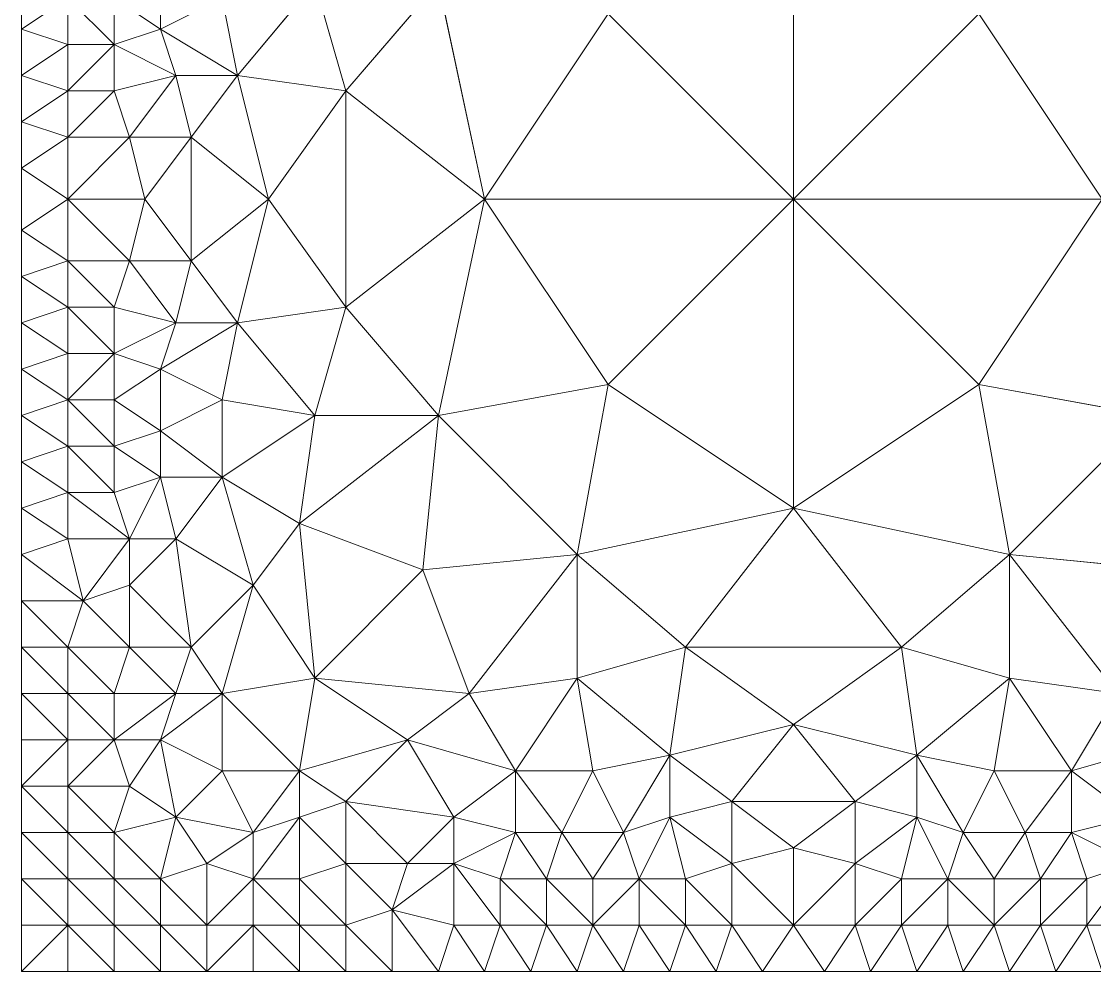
# Model space of a CAD drawing. Header units: metres. Extents: x 0 to 8, y 0 to 4.
# Drawn here: x 0 to 0.695, y 0 to 0.615 of the extents above; entities that cross this region are included whole.
import ezdxf

# ---------------------------------------------------------------- set-up
doc = ezdxf.new("R2010")
doc.units = ezdxf.units.M
doc.header["$MEASUREMENT"] = 0
for name, color, linetype, lineweight in [('DL_FE_MESH', 134, 'Continuous', 0), ('DL_FE_MESH_CELLS_10', 132, 'Continuous', 0), ('DL_TOPOLOGY', 7, 'Continuous', 0)]:
    doc.layers.add(name, color=color, linetype=linetype, lineweight=lineweight)

msp = doc.modelspace()

# ---------------------------------------------------------------- linework, layer by layer
at = {"layer": 'DL_FE_MESH'}
for p, q in [((0.5, 0.7), (0.5, 0.5)), ((0.09, 0.65), (0.09, 0.61)), ((0.19, 0.64), (0.14, 0.58)), ((0.21, 0.57), (0.19, 0.64)), ((0.21, 0.57), (0.27, 0.64)), ((0.27, 0.64), (0.3, 0.5)), ((0.03, 0.63), (0, 0.61)), ((0.03, 0.6), (0.03, 0.63)), ((0.06, 0.6), (0.03, 0.63)), ((0.06, 0.6), (0.06, 0.63)), ((0.09, 0.61), (0.06, 0.63)), ((0.09, 0.61), (0.13, 0.63)), ((0.14, 0.58), (0.13, 0.63)), ((0.3, 0.5), (0.38, 0.62)), ((0.5, 0.5), (0.38, 0.62)), ((0.5, 0.5), (0.62, 0.62)), ((0.7, 0.5), (0.62, 0.62)), ((0, 0.61), (0.03, 0.6)), ((0.06, 0.6), (0.09, 0.61)), ((0.1, 0.58), (0.09, 0.61)), ((0.14, 0.58), (0.09, 0.61)), ((0.03, 0.6), (0, 0.58)), ((0.03, 0.57), (0.03, 0.6)), ((0.03, 0.6), (0.06, 0.6)), ((0.06, 0.6), (0.03, 0.57)), ((0.06, 0.57), (0.06, 0.6)), ((0.1, 0.58), (0.06, 0.6)), ((0, 0.58), (0.03, 0.57)), ((0.06, 0.57), (0.1, 0.58)), ((0.1, 0.58), (0.07, 0.54)), ((0.11, 0.54), (0.1, 0.58)), ((0.1, 0.58), (0.14, 0.58)), ((0.11, 0.54), (0.14, 0.58)), ((0.16, 0.5), (0.14, 0.58)), ((0.21, 0.57), (0.14, 0.58)), ((0.03, 0.57), (0, 0.55)), ((0.03, 0.54), (0.03, 0.57)), ((0.03, 0.57), (0.06, 0.57)), ((0.06, 0.57), (0.03, 0.54)), ((0.07, 0.54), (0.06, 0.57)), ((0.16, 0.5), (0.21, 0.57)), ((0.21, 0.57), (0.21, 0.43)), ((0.3, 0.5), (0.21, 0.57)), ((0, 0.55), (0.03, 0.54)), ((0, 0.52), (0.03, 0.54)), ((0.03, 0.5), (0.03, 0.54)), ((0.03, 0.54), (0.07, 0.54)), ((0.07, 0.54), (0.03, 0.5)), ((0.08, 0.5), (0.07, 0.54)), ((0.07, 0.54), (0.11, 0.54)), ((0.08, 0.5), (0.11, 0.54)), ((0.11, 0.54), (0.11, 0.46)), ((0.16, 0.5), (0.11, 0.54)), ((0, 0.52), (0.03, 0.5)), ((0, 0.48), (0.03, 0.5)), ((0.03, 0.46), (0.03, 0.5)), ((0.03, 0.5), (0.08, 0.5)), ((0.07, 0.46), (0.03, 0.5)), ((0.07, 0.46), (0.08, 0.5)), ((0.11, 0.46), (0.08, 0.5)), ((0.11, 0.46), (0.16, 0.5)), ((0.16, 0.5), (0.14, 0.42)), ((0.21, 0.43), (0.16, 0.5)), ((0.21, 0.43), (0.3, 0.5)), ((0.27, 0.36), (0.3, 0.5)), ((0.38, 0.38), (0.3, 0.5)), ((0.5, 0.5), (0.3, 0.5)), ((0.38, 0.38), (0.5, 0.5)), ((0.5, 0.5), (0.5, 0.3)), ((0.62, 0.38), (0.5, 0.5)), ((0.7, 0.5), (0.5, 0.5)), ((0.62, 0.38), (0.7, 0.5)), ((0.03, 0.46), (0, 0.48)), ((0, 0.45), (0.03, 0.46)), ((0.03, 0.43), (0.03, 0.46)), ((0.03, 0.46), (0.07, 0.46)), ((0.06, 0.43), (0.03, 0.46)), ((0.06, 0.43), (0.07, 0.46)), ((0.07, 0.46), (0.11, 0.46)), ((0.1, 0.42), (0.07, 0.46)), ((0.1, 0.42), (0.11, 0.46)), ((0.14, 0.42), (0.11, 0.46)), ((0.03, 0.43), (0, 0.45)), ((0, 0.42), (0.03, 0.43)), ((0.03, 0.4), (0.03, 0.43)), ((0.03, 0.43), (0.06, 0.43)), ((0.06, 0.4), (0.03, 0.43)), ((0.06, 0.4), (0.06, 0.43)), ((0.06, 0.43), (0.1, 0.42)), ((0.14, 0.42), (0.21, 0.43)), ((0.19, 0.36), (0.21, 0.43)), ((0.27, 0.36), (0.21, 0.43)), ((0.03, 0.4), (0, 0.42)), ((0.1, 0.42), (0.06, 0.4)), ((0.09, 0.39), (0.1, 0.42)), ((0.14, 0.42), (0.09, 0.39)), ((0.1, 0.42), (0.14, 0.42)), ((0.13, 0.37), (0.14, 0.42)), ((0.19, 0.36), (0.14, 0.42)), ((0, 0.39), (0.03, 0.4)), ((0.03, 0.37), (0.03, 0.4)), ((0.03, 0.4), (0.06, 0.4)), ((0.06, 0.4), (0.03, 0.37)), ((0.06, 0.37), (0.06, 0.4)), ((0.06, 0.4), (0.09, 0.39)), ((0.03, 0.37), (0, 0.39)), ((0.06, 0.37), (0.09, 0.39)), ((0.09, 0.39), (0.09, 0.35)), ((0.13, 0.37), (0.09, 0.39)), ((0.38, 0.38), (0.27, 0.36)), ((0.36, 0.27), (0.38, 0.38)), ((0.5, 0.3), (0.38, 0.38)), ((0.5, 0.3), (0.62, 0.38)), ((0.62, 0.38), (0.64, 0.27)), ((0.73, 0.36), (0.62, 0.38)), ((0, 0.36), (0.03, 0.37)), ((0.03, 0.34), (0.03, 0.37)), ((0.03, 0.37), (0.06, 0.37)), ((0.06, 0.34), (0.03, 0.37)), ((0.06, 0.34), (0.06, 0.37)), ((0.09, 0.35), (0.06, 0.37)), ((0.09, 0.35), (0.13, 0.37)), ((0.13, 0.37), (0.13, 0.32)), ((0.19, 0.36), (0.13, 0.37)), ((0.03, 0.34), (0, 0.36)), ((0.19, 0.36), (0.13, 0.32)), ((0.18, 0.29), (0.19, 0.36)), ((0.18, 0.29), (0.27, 0.36)), ((0.19, 0.36), (0.27, 0.36)), ((0.27, 0.36), (0.26, 0.26)), ((0.36, 0.27), (0.27, 0.36)), ((0.73, 0.36), (0.64, 0.27)), ((0.06, 0.34), (0.09, 0.35)), ((0.09, 0.32), (0.09, 0.35)), ((0.13, 0.32), (0.09, 0.35)), ((0, 0.33), (0.03, 0.34)), ((0.03, 0.31), (0.03, 0.34)), ((0.03, 0.34), (0.06, 0.34)), ((0.06, 0.31), (0.03, 0.34)), ((0.06, 0.31), (0.06, 0.34)), ((0.09, 0.32), (0.06, 0.34)), ((0.03, 0.31), (0, 0.33)), ((0.06, 0.31), (0.09, 0.32)), ((0.09, 0.32), (0.07, 0.28)), ((0.1, 0.28), (0.09, 0.32)), ((0.09, 0.32), (0.13, 0.32)), ((0.1, 0.28), (0.13, 0.32)), ((0.13, 0.32), (0.18, 0.29)), ((0.15, 0.25), (0.13, 0.32)), ((0, 0.3), (0.03, 0.31)), ((0.03, 0.28), (0.03, 0.31)), ((0.03, 0.31), (0.06, 0.31)), ((0.07, 0.28), (0.03, 0.31)), ((0.07, 0.28), (0.06, 0.31)), ((0.03, 0.28), (0, 0.3)), ((0.36, 0.27), (0.5, 0.3)), ((0.43, 0.21), (0.5, 0.3)), ((0.57, 0.21), (0.5, 0.3)), ((0.64, 0.27), (0.5, 0.3)), ((0.15, 0.25), (0.18, 0.29)), ((0.18, 0.29), (0.19, 0.19)), ((0.26, 0.26), (0.18, 0.29)), ((0, 0.27), (0.03, 0.28)), ((0.04, 0.24), (0.03, 0.28)), ((0.03, 0.28), (0.07, 0.28)), ((0.07, 0.28), (0.04, 0.24)), ((0.07, 0.25), (0.07, 0.28)), ((0.07, 0.28), (0.1, 0.28)), ((0.07, 0.25), (0.1, 0.28)), ((0.1, 0.28), (0.11, 0.21)), ((0.15, 0.25), (0.1, 0.28)), ((0.04, 0.24), (0, 0.27)), ((0.26, 0.26), (0.36, 0.27)), ((0.29, 0.18), (0.36, 0.27)), ((0.36, 0.19), (0.36, 0.27)), ((0.36, 0.27), (0.43, 0.21)), ((0.57, 0.21), (0.64, 0.27)), ((0.64, 0.27), (0.74, 0.26)), ((0.64, 0.19), (0.64, 0.27)), ((0.71, 0.18), (0.64, 0.27)), ((0.19, 0.19), (0.26, 0.26)), ((0.29, 0.18), (0.26, 0.26)), ((0.04, 0.24), (0.07, 0.25)), ((0.07, 0.21), (0.07, 0.25)), ((0.11, 0.21), (0.07, 0.25)), ((0.11, 0.21), (0.15, 0.25)), ((0.15, 0.25), (0.13, 0.18)), ((0.19, 0.19), (0.15, 0.25)), ((0, 0.24), (0.04, 0.24)), ((0.03, 0.21), (0, 0.24)), ((0.03, 0.21), (0.04, 0.24)), ((0.07, 0.21), (0.04, 0.24)), ((0, 0.21), (0.03, 0.21)), ((0.03, 0.18), (0, 0.21)), ((0.03, 0.18), (0.03, 0.21)), ((0.03, 0.21), (0.07, 0.21)), ((0.06, 0.18), (0.03, 0.21)), ((0.06, 0.18), (0.07, 0.21)), ((0.07, 0.21), (0.11, 0.21)), ((0.1, 0.18), (0.07, 0.21)), ((0.1, 0.18), (0.11, 0.21)), ((0.13, 0.18), (0.11, 0.21)), ((0.36, 0.19), (0.43, 0.21)), ((0.42, 0.14), (0.43, 0.21)), ((0.5, 0.16), (0.43, 0.21)), ((0.57, 0.21), (0.43, 0.21)), ((0.5, 0.16), (0.57, 0.21)), ((0.58, 0.14), (0.57, 0.21)), ((0.57, 0.21), (0.64, 0.19)), ((0.19, 0.19), (0.13, 0.18)), ((0.18, 0.13), (0.19, 0.19)), ((0.25, 0.15), (0.19, 0.19)), ((0.29, 0.18), (0.19, 0.19)), ((0.36, 0.19), (0.29, 0.18)), ((0.36, 0.19), (0.32, 0.13)), ((0.37, 0.13), (0.36, 0.19)), ((0.42, 0.14), (0.36, 0.19)), ((0.64, 0.19), (0.58, 0.14)), ((0.64, 0.19), (0.63, 0.13)), ((0.68, 0.13), (0.64, 0.19)), ((0.71, 0.18), (0.64, 0.19)), ((0, 0.18), (0.03, 0.18)), ((0.03, 0.15), (0, 0.18)), ((0.03, 0.15), (0.03, 0.18)), ((0.03, 0.18), (0.06, 0.18)), ((0.06, 0.15), (0.03, 0.18)), ((0.06, 0.15), (0.06, 0.18)), ((0.06, 0.18), (0.1, 0.18)), ((0.1, 0.18), (0.06, 0.15)), ((0.09, 0.15), (0.1, 0.18)), ((0.09, 0.15), (0.13, 0.18)), ((0.1, 0.18), (0.13, 0.18)), ((0.13, 0.18), (0.13, 0.13)), ((0.18, 0.13), (0.13, 0.18)), ((0.25, 0.15), (0.29, 0.18)), ((0.29, 0.18), (0.32, 0.13)), ((0.68, 0.13), (0.71, 0.18)), ((0.5, 0.16), (0.42, 0.14)), ((0.46, 0.11), (0.5, 0.16)), ((0.54, 0.11), (0.5, 0.16)), ((0.58, 0.14), (0.5, 0.16)), ((0, 0.15), (0.03, 0.15)), ((0.03, 0.15), (0, 0.12)), ((0.03, 0.12), (0.03, 0.15)), ((0.03, 0.15), (0.06, 0.15)), ((0.06, 0.15), (0.03, 0.12)), ((0.07, 0.12), (0.06, 0.15)), ((0.06, 0.15), (0.09, 0.15)), ((0.07, 0.12), (0.09, 0.15)), ((0.09, 0.15), (0.1, 0.1)), ((0.13, 0.13), (0.09, 0.15)), ((0.18, 0.13), (0.25, 0.15)), ((0.21, 0.11), (0.25, 0.15)), ((0.28, 0.1), (0.25, 0.15)), ((0.32, 0.13), (0.25, 0.15)), ((0.75, 0.15), (0.68, 0.13)), ((0.37, 0.13), (0.42, 0.14)), ((0.39, 0.09), (0.42, 0.14)), ((0.42, 0.1), (0.42, 0.14)), ((0.42, 0.14), (0.46, 0.11)), ((0.54, 0.11), (0.58, 0.14)), ((0.58, 0.1), (0.58, 0.14)), ((0.58, 0.14), (0.63, 0.13)), ((0.61, 0.09), (0.58, 0.14)), ((0.1, 0.1), (0.13, 0.13)), ((0.13, 0.13), (0.18, 0.13)), ((0.15, 0.09), (0.13, 0.13)), ((0.15, 0.09), (0.18, 0.13)), ((0.18, 0.1), (0.18, 0.13)), ((0.18, 0.13), (0.21, 0.11)), ((0.28, 0.1), (0.32, 0.13)), ((0.32, 0.13), (0.37, 0.13)), ((0.32, 0.09), (0.32, 0.13)), ((0.35, 0.09), (0.32, 0.13)), ((0.35, 0.09), (0.37, 0.13)), ((0.39, 0.09), (0.37, 0.13)), ((0.61, 0.09), (0.63, 0.13)), ((0.63, 0.13), (0.68, 0.13)), ((0.65, 0.09), (0.63, 0.13)), ((0.65, 0.09), (0.68, 0.13)), ((0.68, 0.09), (0.68, 0.13)), ((0.68, 0.13), (0.72, 0.1)), ((0, 0.12), (0.03, 0.12)), ((0.03, 0.09), (0, 0.12)), ((0.03, 0.09), (0.03, 0.12)), ((0.03, 0.12), (0.07, 0.12)), ((0.06, 0.09), (0.03, 0.12)), ((0.06, 0.09), (0.07, 0.12)), ((0.1, 0.1), (0.07, 0.12)), ((0.18, 0.1), (0.21, 0.11)), ((0.21, 0.07), (0.21, 0.11)), ((0.25, 0.07), (0.21, 0.11)), ((0.28, 0.1), (0.21, 0.11)), ((0.42, 0.1), (0.46, 0.11)), ((0.46, 0.07), (0.46, 0.11)), ((0.5, 0.08), (0.46, 0.11)), ((0.54, 0.11), (0.46, 0.11)), ((0.5, 0.08), (0.54, 0.11)), ((0.54, 0.07), (0.54, 0.11)), ((0.58, 0.1), (0.54, 0.11)), ((0.1, 0.1), (0.06, 0.09)), ((0.09, 0.06), (0.1, 0.1)), ((0.12, 0.07), (0.1, 0.1)), ((0.15, 0.09), (0.1, 0.1)), ((0.15, 0.09), (0.18, 0.1)), ((0.18, 0.1), (0.15, 0.06)), ((0.18, 0.06), (0.18, 0.1)), ((0.21, 0.07), (0.18, 0.1)), ((0.25, 0.07), (0.28, 0.1)), ((0.28, 0.07), (0.28, 0.1)), ((0.28, 0.1), (0.32, 0.09)), ((0.39, 0.09), (0.42, 0.1)), ((0.42, 0.1), (0.4, 0.06)), ((0.43, 0.06), (0.42, 0.1)), ((0.46, 0.07), (0.42, 0.1)), ((0.58, 0.1), (0.54, 0.07)), ((0.57, 0.06), (0.58, 0.1)), ((0.58, 0.1), (0.61, 0.09)), ((0.6, 0.06), (0.58, 0.1)), ((0.68, 0.09), (0.72, 0.1)), ((0, 0.09), (0.03, 0.09)), ((0.03, 0.06), (0, 0.09)), ((0.03, 0.09), (0.03, 0.06)), ((0.06, 0.06), (0.03, 0.09)), ((0.06, 0.09), (0.03, 0.09)), ((0.06, 0.06), (0.06, 0.09)), ((0.09, 0.06), (0.06, 0.09)), ((0.12, 0.07), (0.15, 0.09)), ((0.15, 0.06), (0.15, 0.09)), ((0.32, 0.09), (0.28, 0.07)), ((0.31, 0.06), (0.32, 0.09)), ((0.32, 0.09), (0.35, 0.09)), ((0.34, 0.06), (0.32, 0.09)), ((0.34, 0.06), (0.35, 0.09)), ((0.37, 0.06), (0.35, 0.09)), ((0.39, 0.09), (0.35, 0.09)), ((0.37, 0.06), (0.39, 0.09)), ((0.4, 0.06), (0.39, 0.09)), ((0.6, 0.06), (0.61, 0.09)), ((0.63, 0.06), (0.61, 0.09)), ((0.65, 0.09), (0.61, 0.09)), ((0.63, 0.06), (0.65, 0.09)), ((0.65, 0.09), (0.68, 0.09)), ((0.66, 0.06), (0.65, 0.09)), ((0.68, 0.09), (0.66, 0.06)), ((0.69, 0.06), (0.68, 0.09)), ((0.72, 0.07), (0.68, 0.09)), ((0.46, 0.07), (0.5, 0.08)), ((0.5, 0.03), (0.5, 0.08)), ((0.54, 0.07), (0.5, 0.08)), ((0.09, 0.06), (0.12, 0.07)), ((0.12, 0.03), (0.12, 0.07)), ((0.12, 0.07), (0.15, 0.06)), ((0.18, 0.06), (0.21, 0.07)), ((0.21, 0.03), (0.21, 0.07)), ((0.21, 0.07), (0.25, 0.07)), ((0.24, 0.04), (0.21, 0.07)), ((0.24, 0.04), (0.25, 0.07)), ((0.28, 0.07), (0.24, 0.04)), ((0.25, 0.07), (0.28, 0.07)), ((0.28, 0.03), (0.28, 0.07)), ((0.28, 0.07), (0.31, 0.06)), ((0.31, 0.03), (0.28, 0.07)), ((0.43, 0.06), (0.46, 0.07)), ((0.46, 0.03), (0.46, 0.07)), ((0.5, 0.03), (0.46, 0.07)), ((0.54, 0.07), (0.5, 0.03)), ((0.54, 0.03), (0.54, 0.07)), ((0.54, 0.07), (0.57, 0.06)), ((0.69, 0.06), (0.72, 0.07)), ((0.72, 0.07), (0.69, 0.03)), ((0, 0.06), (0.03, 0.06)), ((0.03, 0.03), (0, 0.06)), ((0.03, 0.06), (0.06, 0.06)), ((0.03, 0.06), (0.03, 0.03)), ((0.06, 0.03), (0.03, 0.06)), ((0.06, 0.03), (0.06, 0.06)), ((0.06, 0.06), (0.09, 0.06)), ((0.09, 0.03), (0.06, 0.06)), ((0.09, 0.03), (0.09, 0.06)), ((0.12, 0.03), (0.09, 0.06)), ((0.15, 0.06), (0.12, 0.03)), ((0.15, 0.03), (0.15, 0.06)), ((0.15, 0.06), (0.18, 0.06)), ((0.18, 0.03), (0.15, 0.06)), ((0.18, 0.03), (0.18, 0.06)), ((0.21, 0.03), (0.18, 0.06)), ((0.31, 0.03), (0.31, 0.06)), ((0.31, 0.06), (0.34, 0.06)), ((0.34, 0.03), (0.31, 0.06)), ((0.34, 0.03), (0.34, 0.06)), ((0.34, 0.06), (0.37, 0.06)), ((0.37, 0.03), (0.34, 0.06)), ((0.37, 0.03), (0.37, 0.06)), ((0.37, 0.06), (0.4, 0.06)), ((0.4, 0.06), (0.37, 0.03)), ((0.4, 0.03), (0.4, 0.06)), ((0.4, 0.06), (0.43, 0.06)), ((0.43, 0.03), (0.4, 0.06)), ((0.43, 0.03), (0.43, 0.06)), ((0.46, 0.03), (0.43, 0.06)), ((0.57, 0.06), (0.54, 0.03)), ((0.57, 0.03), (0.57, 0.06)), ((0.57, 0.06), (0.6, 0.06)), ((0.6, 0.06), (0.57, 0.03)), ((0.6, 0.03), (0.6, 0.06)), ((0.6, 0.06), (0.63, 0.06)), ((0.63, 0.03), (0.6, 0.06)), ((0.63, 0.03), (0.63, 0.06)), ((0.66, 0.06), (0.63, 0.03)), ((0.66, 0.06), (0.63, 0.06)), ((0.66, 0.03), (0.66, 0.06)), ((0.66, 0.06), (0.69, 0.06)), ((0.69, 0.06), (0.66, 0.03)), ((0.69, 0.03), (0.69, 0.06)), ((0.24, 0.04), (0.21, 0.03)), ((0.24, 0), (0.24, 0.04)), ((0.24, 0.04), (0.27, 0)), ((0.28, 0.03), (0.24, 0.04)), ((0, 0.03), (0.03, 0.03)), ((0.03, 0.03), (0, 0)), ((0.03, 0.03), (0.06, 0.03)), ((0.03, 0), (0.03, 0.03)), ((0.03, 0.03), (0.06, 0)), ((0.06, 0), (0.06, 0.03)), ((0.06, 0.03), (0.09, 0)), ((0.09, 0.03), (0.06, 0.03)), ((0.09, 0), (0.09, 0.03)), ((0.09, 0.03), (0.12, 0)), ((0.12, 0.03), (0.09, 0.03)), ((0.12, 0), (0.12, 0.03)), ((0.15, 0.03), (0.12, 0)), ((0.15, 0.03), (0.12, 0.03)), ((0.15, 0), (0.15, 0.03)), ((0.15, 0.03), (0.18, 0)), ((0.18, 0.03), (0.15, 0.03)), ((0.18, 0), (0.18, 0.03)), ((0.18, 0.03), (0.21, 0)), ((0.21, 0.03), (0.18, 0.03)), ((0.21, 0), (0.21, 0.03)), ((0.21, 0.03), (0.24, 0)), ((0.27, 0), (0.28, 0.03)), ((0.28, 0.03), (0.3, 0)), ((0.31, 0.03), (0.28, 0.03)), ((0.3, 0), (0.31, 0.03)), ((0.31, 0.03), (0.33, 0)), ((0.34, 0.03), (0.31, 0.03)), ((0.33, 0), (0.34, 0.03)), ((0.34, 0.03), (0.36, 0)), ((0.37, 0.03), (0.34, 0.03)), ((0.36, 0), (0.37, 0.03)), ((0.37, 0.03), (0.39, 0)), ((0.4, 0.03), (0.37, 0.03)), ((0.39, 0), (0.4, 0.03)), ((0.4, 0.03), (0.42, 0)), ((0.43, 0.03), (0.4, 0.03)), ((0.42, 0), (0.43, 0.03)), ((0.43, 0.03), (0.45, 0)), ((0.46, 0.03), (0.43, 0.03)), ((0.45, 0), (0.46, 0.03)), ((0.48, 0), (0.46, 0.03)), ((0.5, 0.03), (0.46, 0.03)), ((0.48, 0), (0.5, 0.03)), ((0.52, 0), (0.5, 0.03)), ((0.54, 0.03), (0.5, 0.03)), ((0.54, 0.03), (0.52, 0)), ((0.55, 0), (0.54, 0.03)), ((0.57, 0.03), (0.54, 0.03)), ((0.57, 0.03), (0.55, 0)), ((0.58, 0), (0.57, 0.03)), ((0.6, 0.03), (0.57, 0.03)), ((0.6, 0.03), (0.58, 0)), ((0.61, 0), (0.6, 0.03)), ((0.63, 0.03), (0.6, 0.03)), ((0.63, 0.03), (0.61, 0)), ((0.64, 0), (0.63, 0.03)), ((0.66, 0.03), (0.63, 0.03)), ((0.66, 0.03), (0.64, 0)), ((0.67, 0), (0.66, 0.03)), ((0.69, 0.03), (0.66, 0.03)), ((0.69, 0.03), (0.67, 0)), ((0.7, 0), (0.69, 0.03)), ((0.72, 0.03), (0.69, 0.03))]:
    msp.add_line(p, q, dxfattribs=at)
at = {"layer": 'DL_FE_MESH_CELLS_10'}
for points in [[(0.38, 0.62), (0.5, 0.5), (0.5, 0.7)], [(0.5, 0.7), (0.5, 0.5), (0.62, 0.62)], [(0.06, 0.63), (0.09, 0.61), (0.09, 0.65)], [(0.09, 0.65), (0.09, 0.61), (0.13, 0.63)], [(0.13, 0.63), (0.14, 0.58), (0.19, 0.64)], [(0.19, 0.64), (0.14, 0.58), (0.21, 0.57)], [(0.19, 0.64), (0.21, 0.57), (0.27, 0.64)], [(0.21, 0.57), (0.3, 0.5), (0.27, 0.64)], [(0.27, 0.64), (0.3, 0.5), (0.38, 0.62)], [(0.73, 0.64), (0.62, 0.62), (0.7, 0.5)], [(0.03, 0.63), (0, 0.61), (0.03, 0.6)], [(0.03, 0.63), (0.03, 0.6), (0.06, 0.6)], [(0.03, 0.63), (0.06, 0.6), (0.06, 0.63)], [(0.06, 0.63), (0.06, 0.6), (0.09, 0.61)], [(0.13, 0.63), (0.09, 0.61), (0.14, 0.58)], [(0.3, 0.5), (0.5, 0.5), (0.38, 0.62)], [(0.5, 0.5), (0.7, 0.5), (0.62, 0.62)], [(0.06, 0.6), (0.1, 0.58), (0.09, 0.61)], [(0.14, 0.58), (0.09, 0.61), (0.1, 0.58)], [(0.03, 0.6), (0, 0.58), (0.03, 0.57)], [(0.06, 0.6), (0.03, 0.57), (0.06, 0.57)], [(0.03, 0.6), (0.03, 0.57), (0.06, 0.6)], [(0.06, 0.6), (0.06, 0.57), (0.1, 0.58)], [(0.06, 0.57), (0.07, 0.54), (0.1, 0.58)], [(0.1, 0.58), (0.07, 0.54), (0.11, 0.54)], [(0.1, 0.58), (0.11, 0.54), (0.14, 0.58)], [(0.14, 0.58), (0.11, 0.54), (0.16, 0.5)], [(0.14, 0.58), (0.16, 0.5), (0.21, 0.57)], [(0.03, 0.57), (0, 0.55), (0.03, 0.54)], [(0.06, 0.57), (0.03, 0.54), (0.07, 0.54)], [(0.03, 0.57), (0.03, 0.54), (0.06, 0.57)], [(0.16, 0.5), (0.21, 0.43), (0.21, 0.57)], [(0.21, 0.57), (0.21, 0.43), (0.3, 0.5)], [(0.03, 0.54), (0, 0.52), (0.03, 0.5)], [(0.07, 0.54), (0.03, 0.5), (0.08, 0.5)], [(0.03, 0.54), (0.03, 0.5), (0.07, 0.54)], [(0.07, 0.54), (0.08, 0.5), (0.11, 0.54)], [(0.08, 0.5), (0.11, 0.46), (0.11, 0.54)], [(0.11, 0.54), (0.11, 0.46), (0.16, 0.5)], [(0.03, 0.5), (0, 0.48), (0.03, 0.46)], [(0.03, 0.5), (0.03, 0.46), (0.07, 0.46)], [(0.03, 0.5), (0.07, 0.46), (0.08, 0.5)], [(0.08, 0.5), (0.07, 0.46), (0.11, 0.46)], [(0.11, 0.46), (0.14, 0.42), (0.16, 0.5)], [(0.16, 0.5), (0.14, 0.42), (0.21, 0.43)], [(0.3, 0.5), (0.21, 0.43), (0.27, 0.36)], [(0.3, 0.5), (0.27, 0.36), (0.38, 0.38)], [(0.3, 0.5), (0.38, 0.38), (0.5, 0.5)], [(0.38, 0.38), (0.5, 0.3), (0.5, 0.5)], [(0.5, 0.5), (0.5, 0.3), (0.62, 0.38)], [(0.5, 0.5), (0.62, 0.38), (0.7, 0.5)], [(0.7, 0.5), (0.62, 0.38), (0.73, 0.36)], [(0, 0.45), (0.03, 0.43), (0.03, 0.46)], [(0.03, 0.46), (0.03, 0.43), (0.06, 0.43)], [(0.03, 0.46), (0.06, 0.43), (0.07, 0.46)], [(0.07, 0.46), (0.06, 0.43), (0.1, 0.42)], [(0.07, 0.46), (0.1, 0.42), (0.11, 0.46)], [(0.11, 0.46), (0.1, 0.42), (0.14, 0.42)], [(0, 0.42), (0.03, 0.4), (0.03, 0.43)], [(0.03, 0.43), (0.03, 0.4), (0.06, 0.4)], [(0.03, 0.43), (0.06, 0.4), (0.06, 0.43)], [(0.06, 0.43), (0.06, 0.4), (0.1, 0.42)], [(0.14, 0.42), (0.19, 0.36), (0.21, 0.43)], [(0.21, 0.43), (0.19, 0.36), (0.27, 0.36)], [(0.1, 0.42), (0.06, 0.4), (0.09, 0.39)], [(0.14, 0.42), (0.09, 0.39), (0.13, 0.37)], [(0.1, 0.42), (0.09, 0.39), (0.14, 0.42)], [(0.14, 0.42), (0.13, 0.37), (0.19, 0.36)], [(0, 0.39), (0.03, 0.37), (0.03, 0.4)], [(0.06, 0.4), (0.03, 0.37), (0.06, 0.37)], [(0.03, 0.4), (0.03, 0.37), (0.06, 0.4)], [(0.06, 0.4), (0.06, 0.37), (0.09, 0.39)], [(0.06, 0.37), (0.09, 0.35), (0.09, 0.39)], [(0.09, 0.39), (0.09, 0.35), (0.13, 0.37)], [(0.27, 0.36), (0.36, 0.27), (0.38, 0.38)], [(0.5, 0.3), (0.38, 0.38), (0.36, 0.27)], [(0.5, 0.3), (0.64, 0.27), (0.62, 0.38)], [(0.62, 0.38), (0.64, 0.27), (0.73, 0.36)], [(0, 0.36), (0.03, 0.34), (0.03, 0.37)], [(0.03, 0.37), (0.03, 0.34), (0.06, 0.34)], [(0.03, 0.37), (0.06, 0.34), (0.06, 0.37)], [(0.06, 0.37), (0.06, 0.34), (0.09, 0.35)], [(0.13, 0.37), (0.09, 0.35), (0.13, 0.32)], [(0.13, 0.37), (0.13, 0.32), (0.19, 0.36)], [(0.19, 0.36), (0.13, 0.32), (0.18, 0.29)], [(0.27, 0.36), (0.19, 0.36), (0.18, 0.29)], [(0.27, 0.36), (0.18, 0.29), (0.26, 0.26)], [(0.27, 0.36), (0.26, 0.26), (0.36, 0.27)], [(0.73, 0.36), (0.64, 0.27), (0.74, 0.26)], [(0.06, 0.34), (0.09, 0.32), (0.09, 0.35)], [(0.13, 0.32), (0.09, 0.35), (0.09, 0.32)], [(0, 0.33), (0.03, 0.31), (0.03, 0.34)], [(0.03, 0.34), (0.03, 0.31), (0.06, 0.31)], [(0.03, 0.34), (0.06, 0.31), (0.06, 0.34)], [(0.06, 0.34), (0.06, 0.31), (0.09, 0.32)], [(0.06, 0.31), (0.07, 0.28), (0.09, 0.32)], [(0.09, 0.32), (0.07, 0.28), (0.1, 0.28)], [(0.09, 0.32), (0.1, 0.28), (0.13, 0.32)], [(0.13, 0.32), (0.1, 0.28), (0.15, 0.25)], [(0.13, 0.32), (0.15, 0.25), (0.18, 0.29)], [(0, 0.3), (0.03, 0.28), (0.03, 0.31)], [(0.03, 0.31), (0.03, 0.28), (0.07, 0.28)], [(0.03, 0.31), (0.07, 0.28), (0.06, 0.31)], [(0.5, 0.3), (0.36, 0.27), (0.43, 0.21)], [(0.43, 0.21), (0.57, 0.21), (0.5, 0.3)], [(0.5, 0.3), (0.57, 0.21), (0.64, 0.27)], [(0.15, 0.25), (0.19, 0.19), (0.18, 0.29)], [(0.18, 0.29), (0.19, 0.19), (0.26, 0.26)], [(0, 0.27), (0.04, 0.24), (0.03, 0.28)], [(0.03, 0.28), (0.04, 0.24), (0.07, 0.28)], [(0.07, 0.28), (0.04, 0.24), (0.07, 0.25)], [(0.07, 0.28), (0.07, 0.25), (0.1, 0.28)], [(0.07, 0.25), (0.11, 0.21), (0.1, 0.28)], [(0.1, 0.28), (0.11, 0.21), (0.15, 0.25)], [(0.36, 0.27), (0.26, 0.26), (0.29, 0.18)], [(0.36, 0.27), (0.29, 0.18), (0.36, 0.19)], [(0.36, 0.27), (0.36, 0.19), (0.43, 0.21)], [(0.57, 0.21), (0.64, 0.19), (0.64, 0.27)], [(0.64, 0.27), (0.64, 0.19), (0.71, 0.18)], [(0.64, 0.27), (0.71, 0.18), (0.74, 0.26)], [(0.19, 0.19), (0.29, 0.18), (0.26, 0.26)], [(0.04, 0.24), (0.07, 0.21), (0.07, 0.25)], [(0.07, 0.25), (0.07, 0.21), (0.11, 0.21)], [(0.11, 0.21), (0.13, 0.18), (0.15, 0.25)], [(0.15, 0.25), (0.13, 0.18), (0.19, 0.19)], [(0, 0.24), (0.03, 0.21), (0.04, 0.24)], [(0.04, 0.24), (0.03, 0.21), (0.07, 0.21)], [(0, 0.21), (0.03, 0.18), (0.03, 0.21)], [(0.03, 0.21), (0.03, 0.18), (0.06, 0.18)], [(0.03, 0.21), (0.06, 0.18), (0.07, 0.21)], [(0.07, 0.21), (0.06, 0.18), (0.1, 0.18)], [(0.07, 0.21), (0.1, 0.18), (0.11, 0.21)], [(0.11, 0.21), (0.1, 0.18), (0.13, 0.18)], [(0.36, 0.19), (0.42, 0.14), (0.43, 0.21)], [(0.43, 0.21), (0.42, 0.14), (0.5, 0.16)], [(0.43, 0.21), (0.5, 0.16), (0.57, 0.21)], [(0.5, 0.16), (0.58, 0.14), (0.57, 0.21)], [(0.57, 0.21), (0.58, 0.14), (0.64, 0.19)], [(0.13, 0.18), (0.18, 0.13), (0.19, 0.19)], [(0.25, 0.15), (0.19, 0.19), (0.18, 0.13)], [(0.19, 0.19), (0.25, 0.15), (0.29, 0.18)], [(0.29, 0.18), (0.32, 0.13), (0.36, 0.19)], [(0.36, 0.19), (0.32, 0.13), (0.37, 0.13)], [(0.36, 0.19), (0.37, 0.13), (0.42, 0.14)], [(0.64, 0.19), (0.58, 0.14), (0.63, 0.13)], [(0.64, 0.19), (0.63, 0.13), (0.68, 0.13)], [(0.64, 0.19), (0.68, 0.13), (0.71, 0.18)], [(0, 0.18), (0.03, 0.15), (0.03, 0.18)], [(0.03, 0.18), (0.03, 0.15), (0.06, 0.15)], [(0.03, 0.18), (0.06, 0.15), (0.06, 0.18)], [(0.1, 0.18), (0.06, 0.15), (0.09, 0.15)], [(0.06, 0.18), (0.06, 0.15), (0.1, 0.18)], [(0.13, 0.18), (0.1, 0.18), (0.09, 0.15)], [(0.13, 0.18), (0.09, 0.15), (0.13, 0.13)], [(0.13, 0.18), (0.13, 0.13), (0.18, 0.13)], [(0.29, 0.18), (0.25, 0.15), (0.32, 0.13)], [(0.71, 0.18), (0.68, 0.13), (0.75, 0.15)], [(0.5, 0.16), (0.42, 0.14), (0.46, 0.11)], [(0.46, 0.11), (0.54, 0.11), (0.5, 0.16)], [(0.5, 0.16), (0.54, 0.11), (0.58, 0.14)], [(0.03, 0.15), (0, 0.12), (0.03, 0.12)], [(0.06, 0.15), (0.03, 0.12), (0.07, 0.12)], [(0.03, 0.15), (0.03, 0.12), (0.06, 0.15)], [(0.06, 0.15), (0.07, 0.12), (0.09, 0.15)], [(0.07, 0.12), (0.1, 0.1), (0.09, 0.15)], [(0.09, 0.15), (0.1, 0.1), (0.13, 0.13)], [(0.25, 0.15), (0.18, 0.13), (0.21, 0.11)], [(0.21, 0.11), (0.28, 0.1), (0.25, 0.15)], [(0.32, 0.13), (0.25, 0.15), (0.28, 0.1)], [(0.75, 0.15), (0.68, 0.13), (0.72, 0.1)], [(0.42, 0.14), (0.37, 0.13), (0.39, 0.09)], [(0.42, 0.14), (0.39, 0.09), (0.42, 0.1)], [(0.42, 0.14), (0.42, 0.1), (0.46, 0.11)], [(0.54, 0.11), (0.58, 0.1), (0.58, 0.14)], [(0.58, 0.14), (0.58, 0.1), (0.61, 0.09)], [(0.58, 0.14), (0.61, 0.09), (0.63, 0.13)], [(0.1, 0.1), (0.15, 0.09), (0.13, 0.13)], [(0.18, 0.13), (0.13, 0.13), (0.15, 0.09)], [(0.18, 0.13), (0.15, 0.09), (0.18, 0.1)], [(0.18, 0.13), (0.18, 0.1), (0.21, 0.11)], [(0.28, 0.1), (0.32, 0.09), (0.32, 0.13)], [(0.32, 0.13), (0.32, 0.09), (0.35, 0.09)], [(0.32, 0.13), (0.35, 0.09), (0.37, 0.13)], [(0.35, 0.09), (0.39, 0.09), (0.37, 0.13)], [(0.61, 0.09), (0.65, 0.09), (0.63, 0.13)], [(0.68, 0.13), (0.63, 0.13), (0.65, 0.09)], [(0.68, 0.13), (0.65, 0.09), (0.68, 0.09)], [(0.68, 0.13), (0.68, 0.09), (0.72, 0.1)], [(0, 0.12), (0.03, 0.09), (0.03, 0.12)], [(0.03, 0.12), (0.03, 0.09), (0.06, 0.09)], [(0.03, 0.12), (0.06, 0.09), (0.07, 0.12)], [(0.07, 0.12), (0.06, 0.09), (0.1, 0.1)], [(0.18, 0.1), (0.21, 0.07), (0.21, 0.11)], [(0.21, 0.11), (0.21, 0.07), (0.25, 0.07)], [(0.21, 0.11), (0.25, 0.07), (0.28, 0.1)], [(0.42, 0.1), (0.46, 0.07), (0.46, 0.11)], [(0.46, 0.11), (0.46, 0.07), (0.5, 0.08)], [(0.46, 0.11), (0.5, 0.08), (0.54, 0.11)], [(0.5, 0.08), (0.54, 0.07), (0.54, 0.11)], [(0.54, 0.11), (0.54, 0.07), (0.58, 0.1)], [(0.06, 0.09), (0.09, 0.06), (0.1, 0.1)], [(0.1, 0.1), (0.09, 0.06), (0.12, 0.07)], [(0.1, 0.1), (0.12, 0.07), (0.15, 0.09)], [(0.18, 0.1), (0.15, 0.06), (0.18, 0.06)], [(0.15, 0.09), (0.15, 0.06), (0.18, 0.1)], [(0.18, 0.1), (0.18, 0.06), (0.21, 0.07)], [(0.25, 0.07), (0.28, 0.07), (0.28, 0.1)], [(0.28, 0.1), (0.28, 0.07), (0.32, 0.09)], [(0.39, 0.09), (0.4, 0.06), (0.42, 0.1)], [(0.42, 0.1), (0.4, 0.06), (0.43, 0.06)], [(0.42, 0.1), (0.43, 0.06), (0.46, 0.07)], [(0.58, 0.1), (0.54, 0.07), (0.57, 0.06)], [(0.58, 0.1), (0.57, 0.06), (0.6, 0.06)], [(0.58, 0.1), (0.6, 0.06), (0.61, 0.09)], [(0.68, 0.09), (0.72, 0.07), (0.72, 0.1)], [(0, 0.09), (0.03, 0.06), (0.03, 0.09)], [(0.03, 0.09), (0.03, 0.06), (0.06, 0.06)], [(0.03, 0.09), (0.06, 0.06), (0.06, 0.09)], [(0.06, 0.09), (0.06, 0.06), (0.09, 0.06)], [(0.12, 0.07), (0.15, 0.06), (0.15, 0.09)], [(0.32, 0.09), (0.28, 0.07), (0.31, 0.06)], [(0.32, 0.09), (0.31, 0.06), (0.34, 0.06)], [(0.32, 0.09), (0.34, 0.06), (0.35, 0.09)], [(0.35, 0.09), (0.34, 0.06), (0.37, 0.06)], [(0.35, 0.09), (0.37, 0.06), (0.39, 0.09)], [(0.37, 0.06), (0.4, 0.06), (0.39, 0.09)], [(0.61, 0.09), (0.6, 0.06), (0.63, 0.06)], [(0.61, 0.09), (0.63, 0.06), (0.65, 0.09)], [(0.63, 0.06), (0.66, 0.06), (0.65, 0.09)], [(0.65, 0.09), (0.66, 0.06), (0.68, 0.09)], [(0.68, 0.09), (0.66, 0.06), (0.69, 0.06)], [(0.68, 0.09), (0.69, 0.06), (0.72, 0.07)], [(0.46, 0.07), (0.5, 0.03), (0.5, 0.08)], [(0.5, 0.08), (0.5, 0.03), (0.54, 0.07)], [(0.09, 0.06), (0.12, 0.03), (0.12, 0.07)], [(0.12, 0.07), (0.12, 0.03), (0.15, 0.06)], [(0.18, 0.06), (0.21, 0.03), (0.21, 0.07)], [(0.21, 0.07), (0.21, 0.03), (0.24, 0.04)], [(0.21, 0.07), (0.24, 0.04), (0.25, 0.07)], [(0.28, 0.07), (0.24, 0.04), (0.28, 0.03)], [(0.25, 0.07), (0.24, 0.04), (0.28, 0.07)], [(0.28, 0.07), (0.28, 0.03), (0.31, 0.03)], [(0.28, 0.07), (0.31, 0.03), (0.31, 0.06)], [(0.43, 0.06), (0.46, 0.03), (0.46, 0.07)], [(0.46, 0.07), (0.46, 0.03), (0.5, 0.03)], [(0.54, 0.07), (0.5, 0.03), (0.54, 0.03)], [(0.54, 0.07), (0.54, 0.03), (0.57, 0.06)], [(0.72, 0.07), (0.69, 0.03), (0.72, 0.03)], [(0.69, 0.06), (0.69, 0.03), (0.72, 0.07)], [(0, 0.06), (0.03, 0.03), (0.03, 0.06)], [(0.03, 0.06), (0.03, 0.03), (0.06, 0.03)], [(0.03, 0.06), (0.06, 0.03), (0.06, 0.06)], [(0.06, 0.06), (0.06, 0.03), (0.09, 0.03)], [(0.06, 0.06), (0.09, 0.03), (0.09, 0.06)], [(0.09, 0.06), (0.09, 0.03), (0.12, 0.03)], [(0.15, 0.06), (0.12, 0.03), (0.15, 0.03)], [(0.15, 0.06), (0.15, 0.03), (0.18, 0.03)], [(0.15, 0.06), (0.18, 0.03), (0.18, 0.06)], [(0.18, 0.06), (0.18, 0.03), (0.21, 0.03)], [(0.31, 0.06), (0.31, 0.03), (0.34, 0.03)], [(0.31, 0.06), (0.34, 0.03), (0.34, 0.06)], [(0.34, 0.06), (0.34, 0.03), (0.37, 0.03)], [(0.34, 0.06), (0.37, 0.03), (0.37, 0.06)], [(0.4, 0.06), (0.37, 0.03), (0.4, 0.03)], [(0.37, 0.06), (0.37, 0.03), (0.4, 0.06)], [(0.4, 0.06), (0.4, 0.03), (0.43, 0.03)], [(0.4, 0.06), (0.43, 0.03), (0.43, 0.06)], [(0.43, 0.06), (0.43, 0.03), (0.46, 0.03)], [(0.57, 0.06), (0.54, 0.03), (0.57, 0.03)], [(0.6, 0.06), (0.57, 0.03), (0.6, 0.03)], [(0.57, 0.06), (0.57, 0.03), (0.6, 0.06)], [(0.6, 0.06), (0.6, 0.03), (0.63, 0.03)], [(0.6, 0.06), (0.63, 0.03), (0.63, 0.06)], [(0.66, 0.06), (0.63, 0.03), (0.66, 0.03)], [(0.63, 0.06), (0.63, 0.03), (0.66, 0.06)], [(0.69, 0.06), (0.66, 0.03), (0.69, 0.03)], [(0.66, 0.06), (0.66, 0.03), (0.69, 0.06)], [(0.21, 0.03), (0.24, 0), (0.24, 0.04)], [(0.24, 0.04), (0.27, 0), (0.28, 0.03)], [(0.03, 0.03), (0.06, 0), (0.06, 0.03)], [(0.06, 0.03), (0.09, 0), (0.09, 0.03)], [(0.09, 0.03), (0.12, 0), (0.12, 0.03)], [(0.12, 0), (0.15, 0.03), (0.12, 0.03)], [(0.15, 0.03), (0.18, 0), (0.18, 0.03)], [(0.18, 0.03), (0.21, 0), (0.21, 0.03)], [(0.28, 0.03), (0.3, 0), (0.31, 0.03)], [(0.31, 0.03), (0.33, 0), (0.34, 0.03)], [(0.34, 0.03), (0.36, 0), (0.37, 0.03)], [(0.37, 0.03), (0.39, 0), (0.4, 0.03)], [(0.4, 0.03), (0.42, 0), (0.43, 0.03)], [(0.43, 0.03), (0.45, 0), (0.46, 0.03)], [(0.46, 0.03), (0.48, 0), (0.5, 0.03)], [(0.5, 0.03), (0.52, 0), (0.54, 0.03)], [(0.55, 0), (0.57, 0.03), (0.54, 0.03)], [(0.58, 0), (0.6, 0.03), (0.57, 0.03)], [(0.61, 0), (0.63, 0.03), (0.6, 0.03)], [(0.64, 0), (0.66, 0.03), (0.63, 0.03)], [(0.67, 0), (0.69, 0.03), (0.66, 0.03)], [(0.7, 0), (0.72, 0.03), (0.69, 0.03)]]:
    msp.add_3dface(points, dxfattribs=at)
for points, invisible_edges in [([(0, 0.64), (0, 0.61), (0.03, 0.63)], 1), ([(0, 0.61), (0, 0.58), (0.03, 0.6)], 1), ([(0, 0.58), (0, 0.55), (0.03, 0.57)], 1), ([(0.03, 0.54), (0, 0.55), (0, 0.52)], 2), ([(0, 0.52), (0, 0.48), (0.03, 0.5)], 1), ([(0.03, 0.46), (0, 0.48), (0, 0.45)], 2), ([(0, 0.45), (0, 0.42), (0.03, 0.43)], 1), ([(0, 0.42), (0, 0.39), (0.03, 0.4)], 1), ([(0, 0.39), (0, 0.36), (0.03, 0.37)], 1), ([(0, 0.36), (0, 0.33), (0.03, 0.34)], 1), ([(0, 0.33), (0, 0.3), (0.03, 0.31)], 1), ([(0, 0.3), (0, 0.27), (0.03, 0.28)], 1), ([(0, 0.27), (0, 0.24), (0.04, 0.24)], 1), ([(0, 0.24), (0, 0.21), (0.03, 0.21)], 1), ([(0, 0.21), (0, 0.18), (0.03, 0.18)], 1), ([(0, 0.18), (0, 0.15), (0.03, 0.15)], 1), ([(0, 0.15), (0, 0.12), (0.03, 0.15)], 1), ([(0, 0.12), (0, 0.09), (0.03, 0.09)], 1), ([(0, 0.09), (0, 0.06), (0.03, 0.06)], 1), ([(0, 0.06), (0, 0.03), (0.03, 0.03)], 1), ([(0.24, 0), (0.27, 0), (0.24, 0.04)], 1), ([(0.03, 0.03), (0, 0), (0.03, 0)], 2), ([(0, 0.03), (0, 0), (0.03, 0.03)], 1), ([(0.03, 0), (0.06, 0), (0.03, 0.03)], 1), ([(0.06, 0), (0.09, 0), (0.06, 0.03)], 1), ([(0.09, 0), (0.12, 0), (0.09, 0.03)], 1), ([(0.12, 0), (0.15, 0), (0.15, 0.03)], 1), ([(0.15, 0), (0.18, 0), (0.15, 0.03)], 1), ([(0.18, 0), (0.21, 0), (0.18, 0.03)], 1), ([(0.21, 0), (0.24, 0), (0.21, 0.03)], 1), ([(0.27, 0), (0.3, 0), (0.28, 0.03)], 1), ([(0.3, 0), (0.33, 0), (0.31, 0.03)], 1), ([(0.33, 0), (0.36, 0), (0.34, 0.03)], 1), ([(0.36, 0), (0.39, 0), (0.37, 0.03)], 1), ([(0.39, 0), (0.42, 0), (0.4, 0.03)], 1), ([(0.42, 0), (0.45, 0), (0.43, 0.03)], 1), ([(0.46, 0.03), (0.45, 0), (0.48, 0)], 2), ([(0.48, 0), (0.52, 0), (0.5, 0.03)], 1), ([(0.54, 0.03), (0.52, 0), (0.55, 0)], 2), ([(0.55, 0), (0.58, 0), (0.57, 0.03)], 1), ([(0.58, 0), (0.61, 0), (0.6, 0.03)], 1), ([(0.61, 0), (0.64, 0), (0.63, 0.03)], 1), ([(0.64, 0), (0.67, 0), (0.66, 0.03)], 1), ([(0.67, 0), (0.7, 0), (0.69, 0.03)], 1)]:
    msp.add_3dface(points, dxfattribs=dict(at, invisible_edges=invisible_edges))
at = {"layer": 'DL_TOPOLOGY'}
for p, q in [((0, 1), (0, 0)), ((0, 0), (1, 0))]:
    msp.add_line(p, q, dxfattribs=at)

doc.saveas('drawing.dxf')
